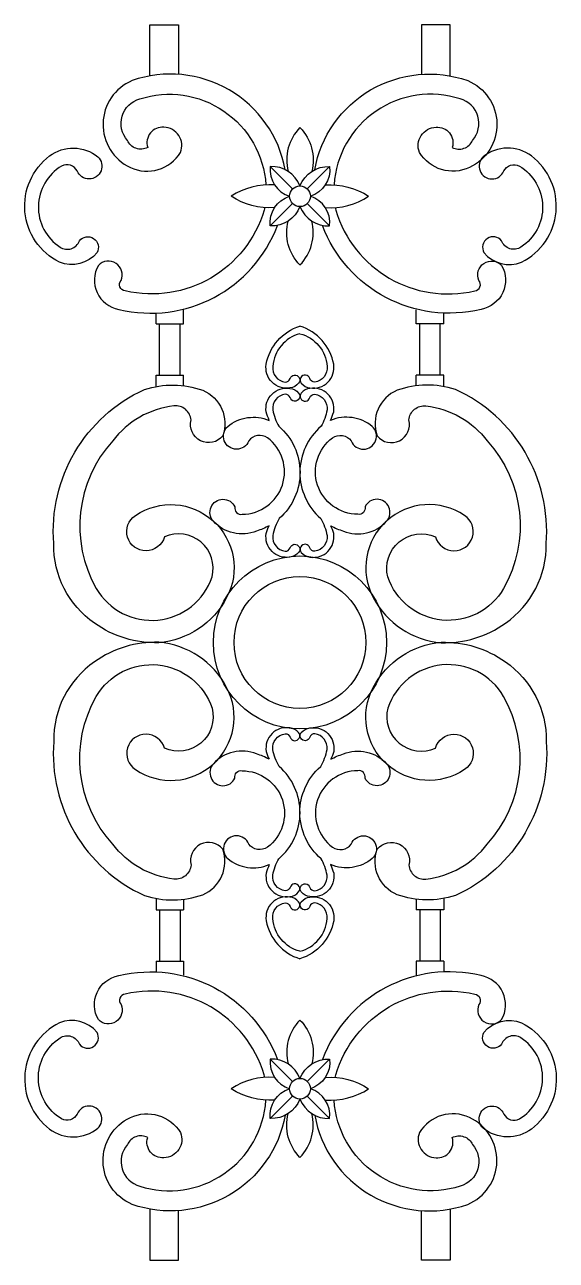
# Model space of a CAD drawing. Extents: x 985 to 1269, y 121 to 783.
import ezdxf

# ---------------------------------------------------------------- set-up
doc = ezdxf.new("R2010")
doc.units = 0
doc.header["$LTSCALE"] = 0.85
doc.header["$MEASUREMENT"] = 0
doc.layers.add('4', color=4, linetype='CONTINUOUS')
doc.layers.add('7', color=7, linetype='CONTINUOUS')

msp = doc.modelspace()

# ---------------------------------------------------------------- linework, layer by layer
at = {"layer": '4'}
for p, q in [((1069.75, 622.83), (1069.75, 630.21)), ((1194.39, 622.83), (1194.39, 630.21)), ((1054.97, 622.83), (1069.75, 622.83)), ((1055.03, 622.83), (1055.03, 628.53)), ((1056.87, 595.2), (1056.87, 622.83)), ((1067.91, 595.2), (1067.91, 622.83)), ((1209.17, 622.83), (1194.39, 622.83)), ((1196.23, 595.2), (1196.23, 622.83)), ((1207.27, 595.2), (1207.27, 622.83)), ((1209.11, 622.83), (1209.11, 628.53)), ((1054.97, 595.2), (1069.75, 595.2)), ((1055.03, 589.11), (1055.03, 595.2)), ((1069.75, 589.7), (1069.75, 595.2)), ((1209.17, 595.2), (1194.39, 595.2)), ((1194.39, 589.7), (1194.39, 595.2)), ((1209.11, 589.11), (1209.11, 595.2)), ((1055.03, 314.72), (1055.03, 308.63)), ((1069.75, 314.13), (1069.75, 308.63)), ((1194.39, 314.13), (1194.39, 308.63)), ((1209.11, 314.72), (1209.11, 308.63)), ((1054.97, 308.63), (1069.75, 308.63)), ((1056.87, 308.63), (1056.87, 281.01)), ((1067.91, 308.63), (1067.91, 281.01)), ((1209.17, 308.63), (1194.39, 308.63)), ((1196.23, 308.63), (1196.23, 281.01)), ((1207.27, 308.63), (1207.27, 281.01)), ((1054.97, 281.01), (1069.75, 281.01)), ((1055.03, 281.01), (1055.03, 275.31)), ((1069.75, 281.01), (1069.75, 273.63)), ((1194.39, 281.01), (1194.39, 273.63)), ((1209.17, 281.01), (1194.39, 281.01)), ((1209.11, 281.01), (1209.11, 275.31))]:
    msp.add_line(p, q, dxfattribs=at)
for points in [[(1051.57, 755.91), (1051.57, 783.09), (1067.03, 783.09), (1067.03, 756.47)], [(1212.56, 755.91), (1212.56, 783.09), (1197.11, 783.09), (1197.11, 756.47)], [(1051.57, 147.92), (1051.57, 120.75), (1067.03, 120.75), (1067.03, 147.37)], [(1212.56, 147.92), (1212.56, 120.75), (1197.11, 120.75), (1197.11, 147.37)]]:
    msp.add_lwpolyline(points, dxfattribs=at)
for points in [[(1124.17, 705.33, 0.460099), (1042.18, 753.16, 0.649455), (1041.22, 706.53, 0.381691), (1068.02, 714.63, 0.529124), (1059.15, 728.11, 0.53674), (1050.47, 717.32, -0.437972), (1039.6, 721.1, -0.55258), (1046.23, 743.33, -0.488203), (1113.8, 697.25)], [(1139.96, 705.33, -0.460099), (1221.95, 753.16, -0.649455), (1222.92, 706.53, -0.381691), (1196.12, 714.63, -0.529124), (1204.99, 728.11, -0.53674), (1213.66, 717.32, 0.437972), (1224.54, 721.1, 0.55258), (1217.9, 743.33, 0.488203), (1150.34, 697.25)], [(1132.07, 727.92, 0.265547), (1125.78, 704.41, 0.199643)], [(1132.07, 727.92, -0.265547), (1138.36, 704.41, -0.199643)], [(1132.07, 696.68, 0.321512), (1116.15, 707.03, 0.359023), (1126.51, 691.12, -2.068013)], [(1132.07, 696.68, -0.321512), (1147.98, 707.03, -0.359023), (1137.63, 691.12, 2.068013)], [(1118.47, 697.22, 0.165314), (1095.27, 691.12)], [(1145.66, 697.22, -0.165314), (1168.87, 691.12)], [(1118.47, 685.02, -0.165314), (1095.27, 691.12)], [(1132.07, 685.56, -0.321512), (1116.15, 675.2, -0.359023), (1126.51, 691.12, 2.068013)], [(1132.07, 685.56, 0.321512), (1147.98, 675.2, 0.359023), (1137.63, 691.12, -2.068013)], [(1145.66, 685.02, 0.165314), (1168.87, 691.12)], [(1113.13, 685.02, -0.00624), (1112.9, 683.75), (1112.9, 683.75, -0.397566), (1038.38, 640.43, -0.596036), (1036.2, 646, 0.841171), (1024.04, 654.08, 0.519082), (1034.99, 630.51, 0.378759), (1120.06, 675.5)], [(1151, 685.02, 0.00624), (1151.24, 683.75), (1151.24, 683.75, 0.397566), (1225.75, 640.43, 0.596036), (1227.93, 646, -0.841171), (1240.09, 654.08, -0.519082), (1229.14, 630.51, -0.378759), (1144.08, 675.5)], [(1132.07, 654.32, -0.265547), (1125.78, 677.82, -0.199643)], [(1132.07, 654.32, 0.265547), (1138.36, 677.82, 0.199643)], [(1056.46, 451.8, -0.165222), (1022.02, 462.27, -0.251274), (1000.12, 504.92, -0.314815), (1048.8, 587.57, -0.162734), (1079.95, 587.12, -0.400794), (1090.69, 562.67, -0.806008), (1073.72, 571.22), (1073.72, 571.22, 0.424918), (1064.55, 578.71, 0.206814), (1031.72, 559.96, 0.324511), (1022.96, 480.89, 0.646536), (1085, 487.11, 0.629108), (1059.47, 508.48, -1.43308), (1043.9, 520.01, -0.782648), (1092.79, 476.01, -0.256239), (1056.46, 451.8, -22.82921), (1056.46, 451.8)], [(1207.68, 451.8, 0.165222), (1242.12, 462.27, 0.251274), (1264.02, 504.92, 0.314815), (1215.34, 587.57, 0.162734), (1184.19, 587.12, 0.400794), (1173.45, 562.67, 0.806008), (1190.42, 571.22), (1190.42, 571.22, -0.424918), (1199.59, 578.71, -0.206814), (1232.41, 559.96, -0.324511), (1241.18, 480.89, -0.646536), (1179.14, 487.11, -0.629108), (1204.67, 508.48, 1.43308), (1220.24, 520.01, 0.782648), (1171.35, 476.01, 0.256239), (1207.68, 451.8, 22.82921), (1207.68, 451.8)], [(1056.46, 452.03, 0.165222), (1022.02, 441.56, 0.251274), (1000.12, 398.92, 0.314815), (1048.8, 316.26, 0.162734), (1079.95, 316.72, 0.400794), (1090.69, 341.16, 0.806008), (1073.72, 332.61), (1073.72, 332.61, -0.424918), (1064.55, 325.12, -0.206814), (1031.72, 343.88, -0.324511), (1022.96, 422.95, -0.646536), (1085, 416.72, -0.629108), (1059.47, 395.36, 1.43308), (1043.9, 383.82, 0.782648), (1092.79, 427.83, 0.256239), (1056.46, 452.03, 22.82921), (1056.46, 452.03)], [(1207.68, 452.03, -0.165222), (1242.12, 441.56, -0.251274), (1264.02, 398.92, -0.314815), (1215.34, 316.26, -0.162734), (1184.19, 316.72, -0.400794), (1173.45, 341.16, -0.806008), (1190.42, 332.61), (1190.42, 332.61, 0.424918), (1199.59, 325.12, 0.206814), (1232.41, 343.88, 0.324511), (1241.18, 422.95, 0.646536), (1179.14, 416.72, 0.629108), (1204.67, 395.36, -1.43308), (1220.24, 383.82, -0.782648), (1171.35, 427.83, -0.256239), (1207.68, 452.03, -22.82921), (1207.68, 452.03)], [(1113.13, 218.81, 0.00624), (1112.9, 220.08), (1112.9, 220.08, 0.397566), (1038.38, 263.4, 0.596036), (1036.2, 257.84, -0.841171), (1024.04, 249.75, -0.519082), (1034.99, 273.33, -0.378759), (1120.06, 228.34)], [(1151, 218.81, -0.00624), (1151.24, 220.08), (1151.24, 220.08, -0.397566), (1225.75, 263.4, -0.596036), (1227.93, 257.84, 0.841171), (1240.09, 249.75, 0.519082), (1229.14, 273.33, 0.378759), (1144.08, 228.34)], [(1132.07, 249.52, 0.265547), (1125.78, 226.01, 0.199643)], [(1132.07, 249.52, -0.265547), (1138.36, 226.01, -0.199643)], [(1132.07, 218.28, 0.321512), (1116.15, 228.63, 0.359023), (1126.51, 212.72, -2.068013)], [(1132.07, 218.28, -0.321512), (1147.98, 228.63, -0.359023), (1137.63, 212.72, 2.068013)], [(1118.47, 218.82, 0.165314), (1095.27, 212.72)], [(1145.66, 218.82, -0.165314), (1168.87, 212.72)], [(1118.47, 206.62, -0.165314), (1095.27, 212.72)], [(1132.07, 207.16, -0.321512), (1116.15, 196.8, -0.359023), (1126.51, 212.72, 2.068013)], [(1132.07, 207.16, 0.321512), (1147.98, 196.8, 0.359023), (1137.63, 212.72, -2.068013)], [(1145.66, 206.62, 0.165314), (1168.87, 212.72)], [(1124.17, 198.5, -0.460099), (1042.18, 150.68, -0.649455), (1041.22, 197.3, -0.381691), (1068.02, 189.21, -0.529124), (1059.15, 175.72, -0.53674), (1050.47, 186.51, 0.437972), (1039.6, 182.74, 0.55258), (1046.23, 160.5, 0.488203), (1113.8, 206.58)], [(1139.96, 198.5, 0.460099), (1221.95, 150.68, 0.649455), (1222.92, 197.3, 0.381691), (1196.12, 189.21, 0.529124), (1204.99, 175.72, 0.53674), (1213.66, 186.51, -0.437972), (1224.54, 182.74, -0.55258), (1217.9, 160.5, -0.488203), (1150.34, 206.58)], [(1132.07, 175.92, -0.265547), (1125.78, 199.42, -0.199643)], [(1132.07, 175.92, 0.265547), (1138.36, 199.42, 0.199643)]]:
    msp.add_lwpolyline(points, format="xyb", dxfattribs=at)
for points in [[(1023.34, 660.96, -0.330704), (1003.14, 655.79, -0.554451), (997.89, 712.72, -0.342965), (1023.79, 712.27, -1.241855), (1012.71, 704.7, 0.417646), (1004.36, 707.35, 0.554473), (1003.52, 663.88, 0.490103), (1013.88, 667.26, -0.921779)], [(1230.66, 660.96, 0.330704), (1250.86, 655.79, 0.554451), (1256.11, 712.72, 0.342965), (1230.21, 712.27, 1.241855), (1241.29, 704.7, -0.417646), (1249.64, 707.35, -0.554473), (1250.48, 663.88, -0.490103), (1240.12, 667.26, 0.921779)], [(1131.34, 500.24, -0.211883), (1126.72, 497.72, -0.518336), (1114, 510.34, -0.023813), (1115.52, 514.54, -0.055885), (1108.82, 511.68, -0.317404), (1085.68, 516.95, -1.171209), (1097.2, 524.6, 0.539393), (1101.11, 520.68, 0.721564), (1114.61, 561.62, 0.417646), (1104.62, 559.94, -1.253608), (1093.34, 567.72, -0.277324), (1115.64, 571, -0.025472), (1114, 575.49, -0.518336), (1126.72, 588.11, -0.211883), (1131.34, 585.59, -1.240179), (1126.8, 583.18, 0.315006), (1124.11, 585.03, 0.404486), (1117.52, 576.6, 0.079772), (1120.75, 567.8, -0.455762), (1120.97, 518.41, 0.083505), (1117.52, 509.23, 0.404486), (1124.11, 500.8, 0.315006), (1126.8, 502.65, -1.240179)], [(1132.79, 500.24, 0.211883), (1137.42, 497.72, 0.518336), (1150.14, 510.34, 0.023813), (1148.61, 514.54, 0.055885), (1155.32, 511.68, 0.317404), (1178.46, 516.95, 1.171209), (1166.93, 524.6, -0.539393), (1163.03, 520.68, -0.721564), (1149.52, 561.62, -0.417646), (1159.52, 559.94, 1.253608), (1170.8, 567.72, 0.277324), (1148.49, 571, 0.025472), (1150.14, 575.49, 0.518336), (1137.42, 588.11, 0.211883), (1132.79, 585.59, 1.240179), (1137.34, 583.18, -0.315006), (1140.03, 585.03, -0.404486), (1146.62, 576.6, -0.079772), (1143.39, 567.8, 0.455762), (1143.17, 518.41, -0.083505), (1146.62, 509.23, -0.404486), (1140.03, 500.8, -0.315006), (1137.34, 502.65, 1.240179)], [(1131.34, 403.59, 0.211883), (1126.72, 406.11, 0.518336), (1114, 393.49, 0.023813), (1115.52, 389.29, 0.055885), (1108.82, 392.16, 0.317404), (1085.68, 386.89, 1.171209), (1097.2, 379.23, -0.539393), (1101.11, 383.15, -0.721564), (1114.61, 342.21, -0.417646), (1104.62, 343.89, 1.253608), (1093.34, 336.11, 0.277324), (1115.64, 332.83, 0.025472), (1114, 328.35, 0.518336), (1126.72, 315.73, 0.211883), (1131.34, 318.24, 1.240179), (1126.8, 320.65, -0.315006), (1124.11, 318.8, -0.404486), (1117.52, 327.24, -0.079772), (1120.75, 336.03, 0.455762), (1120.97, 385.43, -0.083505), (1117.52, 394.6, -0.404486), (1124.11, 403.04, -0.315006), (1126.8, 401.18, 1.240179)], [(1132.79, 403.59, -0.211883), (1137.42, 406.11, -0.518336), (1150.14, 393.49, -0.023813), (1148.61, 389.29, -0.055885), (1155.32, 392.16, -0.317404), (1178.46, 386.89, -1.171209), (1166.93, 379.23, 0.539393), (1163.03, 383.15, 0.721564), (1149.52, 342.21, 0.417646), (1159.52, 343.89, -1.253608), (1170.8, 336.11, -0.277324), (1148.49, 332.83, -0.025472), (1150.14, 328.35, -0.518336), (1137.42, 315.73, -0.211883), (1132.79, 318.24, -1.240179), (1137.34, 320.65, 0.315006), (1140.03, 318.8, 0.404486), (1146.62, 327.24, 0.079772), (1143.39, 336.03, -0.455762), (1143.17, 385.43, 0.083505), (1146.62, 394.6, 0.404486), (1140.03, 403.04, 0.315006), (1137.34, 401.18, -1.240179)], [(1023.34, 242.88, 0.330704), (1003.14, 248.04, 0.554451), (997.89, 191.12, 0.342965), (1023.79, 191.57, 1.241855), (1012.71, 199.13, -0.417646), (1004.36, 196.49, -0.554473), (1003.52, 239.95, -0.490103), (1013.88, 236.57, 0.921779)], [(1230.66, 242.88, -0.330704), (1250.86, 248.04, -0.554451), (1256.11, 191.12, -0.342965), (1230.21, 191.57, -1.241855), (1241.29, 199.13, 0.417646), (1249.64, 196.49, 0.554473), (1250.48, 239.95, 0.490103), (1240.12, 236.57, -0.921779)]]:
    msp.add_lwpolyline(points, format="xyb", close=True, dxfattribs=at)
for centre, radius in [((1132.07, 691.12), 5.56), ((1132.07, 451.92), 46.37), ((1132.07, 451.92), 35.33), ((1132.07, 212.72), 5.56)]:
    msp.add_circle(centre, radius, dxfattribs=at)
at = {"layer": '7'}
for p, q in [((1116.15, 707.03), (1128.14, 695.05)), ((1147.98, 707.03), (1136, 695.05)), ((1116.15, 675.2), (1128.14, 687.19)), ((1147.98, 675.2), (1136, 687.19)), ((1116.15, 228.63), (1128.14, 216.65)), ((1147.98, 228.63), (1136, 216.65)), ((1116.15, 196.8), (1128.14, 208.79)), ((1147.98, 196.8), (1136, 208.79))]:
    msp.add_line(p, q, dxfattribs=at)
for points in [[(1132.07, 617.43, 0.321699), (1117.52, 599.95, 0.404486), (1124.11, 591.51, 0.315006), (1126.8, 593.37, -1.240179), (1131.34, 590.96, -0.211883), (1126.72, 588.44, -0.518336), (1114, 601.06, -0.282544), (1132.07, 621.46)], [(1132.07, 617.43, -0.321699), (1146.62, 599.95, -0.404486), (1140.03, 591.51, -0.315006), (1137.34, 593.37, 1.240179), (1132.79, 590.96, 0.211883), (1137.42, 588.44, 0.518336), (1150.14, 601.06, 0.282544), (1132.07, 621.46)], [(1132.07, 286.4, -0.321699), (1117.52, 303.89, -0.404486), (1124.11, 312.32, -0.315006), (1126.8, 310.47, 1.240179), (1131.34, 312.88, 0.211883), (1126.72, 315.39, 0.518336), (1114, 302.77, 0.282544), (1132.07, 282.38)], [(1132.07, 286.4, 0.321699), (1146.62, 303.89, 0.404486), (1140.03, 312.32, 0.315006), (1137.34, 310.47, -1.240179), (1132.79, 312.88, -0.211883), (1137.42, 315.39, -0.518336), (1150.14, 302.77, -0.282544), (1132.07, 282.38)]]:
    msp.add_lwpolyline(points, format="xyb", dxfattribs=at)

doc.saveas('drawing.dxf')
